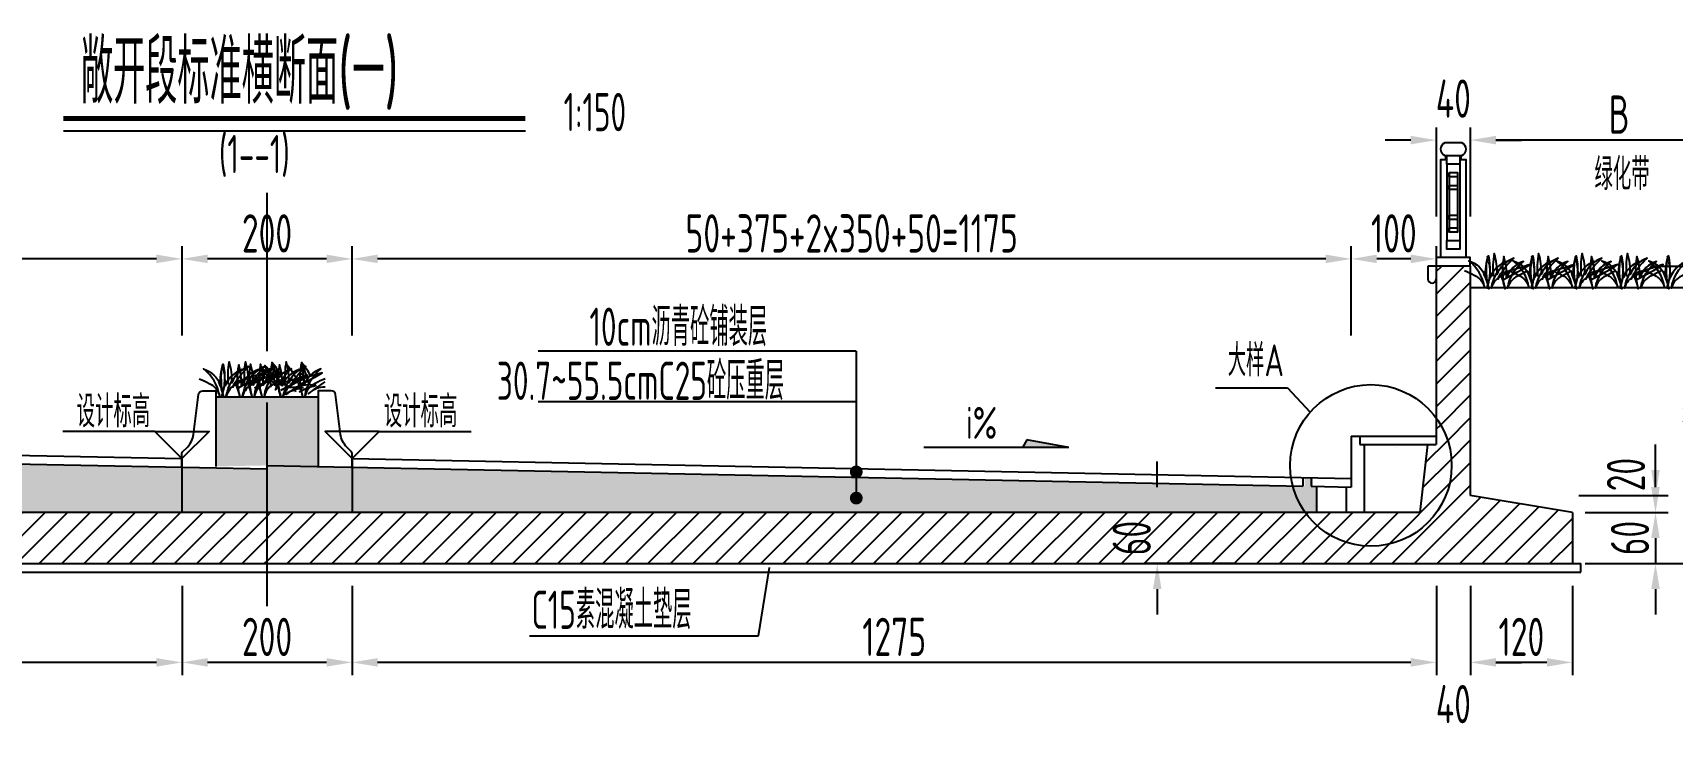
# Model space of a CAD drawing. Header units: millimetres. Extents: x -29538 to 115583, y -232866 to 15404.
# Drawn here: x 1207 to 3135, y 5687 to 6506 of the extents above; entities that cross this region are included whole.
import ezdxf
from ezdxf.enums import TextEntityAlignment as Align

# ---------------------------------------------------------------- set-up
doc = ezdxf.new("R2010")
doc.units = ezdxf.units.MM
doc.header["$LTSCALE"] = 10
doc.header["$MEASUREMENT"] = 0
doc.linetypes.add('ACAD_ISO04W100', pattern=[30, 24, -3, 0, -3])
for name, color, linetype in [('3', 3, 'Continuous'), ('中心线', 3, 'ACAD_ISO04W100'), ('填充', 8, 'Continuous'), ('尺寸', 4, 'Continuous'), ('文字', 7, 'Continuous'), ('标注', 4, 'Continuous'), ('栏杆', 8, 'Continuous'), ('次轮廓线', 7, 'Continuous'), ('轮廓线', 1, 'Continuous')]:
    doc.layers.add(name, color=color, linetype=linetype)
doc.styles.get("Standard").update_dxf_attribs({"font": 'gbenor.shx', "width": 0.75, "bigfont": 'gbcbig.shx'})
doc.dimstyles.new('150', dxfattribs={"dimscale": 15, "dimtxt": 3, "dimasz": 2, "dimexe": 1, "dimexo": 1, "dimgap": 0.5, "dimtad": 1, "dimdec": 1, "dimdsep": 46, "dimtxsty": 'Standard', "dimcen": 0.5, "dimadec": 0, "dimazin": 0, "dimtfac": 1, "dimtdec": 1, "dimtofl": 0, "dimtmove": 2, "dimatfit": 3, "dimfxl": 0, "dimtolj": 1, "dimtzin": 0, "dimarcsym": 0})

# ---------------------------------------------------------------- blocks, each defined once
blk = doc.blocks.new('*D111')
at = {"layer": 'Defpoints', "color": 0}
for p in [(2897.9, 5961.8), (3017.9, 5881.8), (2897.9, 5765.5)]:
    blk.add_point(p, dxfattribs=at)
at = {"layer": '标注', "color": 0, "lineweight": -2}
for p, q in [((2897.9, 5855.5), (2897.9, 5750.5)), ((3017.9, 5855.5), (3017.9, 5750.5)), ((2987.9, 5765.5), (2927.9, 5765.5))]:
    blk.add_line(p, q, dxfattribs=at)
at = {"layer": '标注', "color": 0}
for points in [[(2927.9, 5770.5), (2927.9, 5760.5), (2897.9, 5765.5)], [(2987.9, 5770.5), (2987.9, 5760.5), (3017.9, 5765.5)]]:
    blk.add_solid(points, dxfattribs=at)
at = {"layer": '标注', "color": 0, "insert": (2957.9, 5795.5), "char_height": 45, "attachment_point": 5}
blk.add_mtext('\\A1;120', dxfattribs=at)
blk = doc.blocks.new('*D112')
at = {"layer": 'Defpoints', "color": 0}
for p in [(2857.9, 6021.8), (2897.9, 5961.8), (2857.9, 5765.5)]:
    blk.add_point(p, dxfattribs=at)
at = {"layer": '标注', "color": 0, "lineweight": -2}
for p, q in [((2857.9, 5855.5), (2857.9, 5750.5)), ((2897.9, 5855.5), (2897.9, 5750.5)), ((2827.9, 5765.5), (2797.9, 5765.5)), ((2927.9, 5765.5), (2957.9, 5765.5))]:
    blk.add_line(p, q, dxfattribs=at)
at = {"layer": '标注', "color": 0}
for points in [[(2827.9, 5770.5), (2827.9, 5760.5), (2857.9, 5765.5)], [(2927.9, 5770.5), (2927.9, 5760.5), (2897.9, 5765.5)]]:
    blk.add_solid(points, dxfattribs=at)
at = {"layer": '标注', "color": 0, "insert": (2877.9, 5716.4), "char_height": 45, "attachment_point": 5}
blk.add_mtext('\\A1;40', dxfattribs=at)
blk = doc.blocks.new('*D113')
at = {"layer": 'Defpoints', "color": 0}
for p in [(2857.9, 6021.8), (1582.9, 5941.8), (1582.9, 5765.5)]:
    blk.add_point(p, dxfattribs=at)
at = {"layer": '标注', "color": 0, "lineweight": -2}
for p, q in [((1582.9, 5855.5), (1582.9, 5750.5)), ((2857.9, 5855.5), (2857.9, 5750.5)), ((2827.9, 5765.5), (1612.9, 5765.5))]:
    blk.add_line(p, q, dxfattribs=at)
at = {"layer": '标注', "color": 0}
for points in [[(1612.9, 5770.5), (1612.9, 5760.5), (1582.9, 5765.5)], [(2827.9, 5770.5), (2827.9, 5760.5), (2857.9, 5765.5)]]:
    blk.add_solid(points, dxfattribs=at)
at = {"layer": '标注', "color": 0, "insert": (2220.4, 5795.5), "char_height": 45, "attachment_point": 5}
blk.add_mtext('\\A1;1275', dxfattribs=at)
blk = doc.blocks.new('*D114')
at = {"layer": 'Defpoints', "color": 0}
for p in [(1382.9, 5941.8), (1582.9, 5941.8), (1382.9, 5765.5)]:
    blk.add_point(p, dxfattribs=at)
at = {"layer": '标注', "color": 0, "lineweight": -2}
for p, q in [((1382.9, 5855.5), (1382.9, 5750.5)), ((1582.9, 5855.5), (1582.9, 5750.5)), ((1552.9, 5765.5), (1412.9, 5765.5))]:
    blk.add_line(p, q, dxfattribs=at)
at = {"layer": '标注', "color": 0}
for points in [[(1412.9, 5770.5), (1412.9, 5760.5), (1382.9, 5765.5)], [(1552.9, 5770.5), (1552.9, 5760.5), (1582.9, 5765.5)]]:
    blk.add_solid(points, dxfattribs=at)
at = {"layer": '标注', "color": 0, "insert": (1482.9, 5795.5), "char_height": 45, "attachment_point": 5}
blk.add_mtext('\\A1;200', dxfattribs=at)
blk = doc.blocks.new('*D115')
at = {"layer": 'Defpoints', "color": 0}
for p in [(107.9, 6078.8), (1382.9, 5941.8), (107.9, 5765.5)]:
    blk.add_point(p, dxfattribs=at)
at = {"layer": '标注', "color": 0, "lineweight": -2}
for p, q in [((107.9, 5855.5), (107.9, 5750.5)), ((1382.9, 5855.5), (1382.9, 5750.5)), ((1352.9, 5765.5), (137.9, 5765.5))]:
    blk.add_line(p, q, dxfattribs=at)
at = {"layer": '标注', "color": 0}
for points in [[(137.9, 5770.5), (137.9, 5760.5), (107.9, 5765.5)], [(1352.9, 5770.5), (1352.9, 5760.5), (1382.9, 5765.5)]]:
    blk.add_solid(points, dxfattribs=at)
at = {"layer": '标注', "color": 0, "insert": (745.4, 5795.5), "char_height": 45, "attachment_point": 5}
blk.add_mtext('\\A1;1275', dxfattribs=at)
blk = doc.blocks.new('*D118')
at = {"layer": 'Defpoints', "color": 0}
for p in [(3017.9, 5941.8), (3115.6, 5941.8), (3017.9, 5881.8)]:
    blk.add_point(p, dxfattribs=at)
at = {"layer": '标注', "color": 0, "lineweight": -2}
for p, q in [((3115.6, 5971.8), (3115.6, 6001.8)), ((3032.9, 5941.8), (3130.6, 5941.8)), ((3032.9, 5881.8), (3130.6, 5881.8)), ((3115.6, 5851.8), (3115.6, 5821.8))]:
    blk.add_line(p, q, dxfattribs=at)
at = {"layer": '标注', "color": 0}
for points in [[(3110.6, 5971.8), (3120.6, 5971.8), (3115.6, 5941.8)], [(3110.6, 5851.8), (3120.6, 5851.8), (3115.6, 5881.8)]]:
    blk.add_solid(points, dxfattribs=at)
at = {"layer": '标注', "color": 0, "insert": (3085.6, 5911.8), "char_height": 45, "attachment_point": 5, "rotation": 90}
blk.add_mtext('\\A1;60', dxfattribs=at)
blk = doc.blocks.new('*D119')
at = {"layer": 'Defpoints', "color": 0}
for p in [(2897.9, 5961.8), (3115.6, 5961.8), (3017.9, 5941.8)]:
    blk.add_point(p, dxfattribs=at)
at = {"layer": '标注', "color": 0, "lineweight": -2}
for p, q in [((3115.6, 5991.8), (3115.6, 6021.8)), ((3025.6, 5961.8), (3130.6, 5961.8)), ((3032.9, 5941.8), (3130.6, 5941.8)), ((3115.6, 5911.8), (3115.6, 5881.8))]:
    blk.add_line(p, q, dxfattribs=at)
at = {"layer": '标注', "color": 0}
for points in [[(3110.6, 5991.8), (3120.6, 5991.8), (3115.6, 5961.8)], [(3110.6, 5911.8), (3120.6, 5911.8), (3115.6, 5941.8)]]:
    blk.add_solid(points, dxfattribs=at)
at = {"layer": '标注', "color": 0, "insert": (3080.9, 5986.5), "char_height": 45, "attachment_point": 5, "rotation": 90}
blk.add_mtext('\\A1;20', dxfattribs=at)
blk = doc.blocks.new('*D120')
at = {"color": 0, "lineweight": -2}
for p, q in [((2529.7, 5971.8), (2529.7, 6001.8)), ((2619.7, 5941.8), (2514.7, 5941.8)), ((2619.7, 5881.8), (2514.7, 5881.8)), ((2529.7, 5851.8), (2529.7, 5821.8))]:
    blk.add_line(p, q, dxfattribs=at)
at = {"color": 0}
for points in [[(2524.7, 5971.8), (2534.7, 5971.8), (2529.7, 5941.8)], [(2524.7, 5851.8), (2534.7, 5851.8), (2529.7, 5881.8)]]:
    blk.add_solid(points, dxfattribs=at)
at = {"layer": 'Defpoints', "color": 0}
for p in [(2838.9, 5941.8), (2529.7, 5881.8), (3027.9, 5881.8)]:
    blk.add_point(p, dxfattribs=at)
at = {"color": 0, "insert": (2499.7, 5911.8), "char_height": 45, "attachment_point": 5, "rotation": 90}
blk.add_mtext('\\A1;60', dxfattribs=at)
blk = doc.blocks.new('*D121')
at = {"color": 0, "lineweight": -2}
for p, q in [((2857.9, 6290.1), (2857.9, 6395.1)), ((2897.9, 6290.1), (2897.9, 6395.1)), ((2827.9, 6380.1), (2797.9, 6380.1)), ((2927.9, 6380.1), (2957.9, 6380.1))]:
    blk.add_line(p, q, dxfattribs=at)
at = {"color": 0}
for points in [[(2827.9, 6385.1), (2827.9, 6375.1), (2857.9, 6380.1)], [(2927.9, 6385.1), (2927.9, 6375.1), (2897.9, 6380.1)]]:
    blk.add_solid(points, dxfattribs=at)
at = {"layer": 'Defpoints', "color": 0}
for p in [(2857.9, 6380.1), (2857.9, 6231.8), (2897.9, 6231.8)]:
    blk.add_point(p, dxfattribs=at)
at = {"color": 0, "insert": (2877.9, 6428.9), "char_height": 45, "attachment_point": 5}
blk.add_mtext('\\A1;40', dxfattribs=at)
blk = doc.blocks.new('*D122')
at = {"layer": 'Defpoints', "color": 0}
for p in [(2757.9, 6240.3), (2757.9, 6031.8), (2857.9, 6021.8)]:
    blk.add_point(p, dxfattribs=at)
at = {"layer": '标注', "color": 0, "lineweight": -2}
for p, q in [((2757.9, 6150.3), (2757.9, 6255.3)), ((2857.9, 6150.3), (2857.9, 6255.3)), ((2827.9, 6240.3), (2787.9, 6240.3))]:
    blk.add_line(p, q, dxfattribs=at)
at = {"layer": '标注', "color": 0}
for points in [[(2787.9, 6245.3), (2787.9, 6235.3), (2757.9, 6240.3)], [(2827.9, 6245.3), (2827.9, 6235.3), (2857.9, 6240.3)]]:
    blk.add_solid(points, dxfattribs=at)
at = {"layer": '标注', "color": 0, "insert": (2807.9, 6270.3), "char_height": 45, "attachment_point": 5}
blk.add_mtext('\\A1;100', dxfattribs=at)
blk = doc.blocks.new('*D123')
at = {"layer": 'Defpoints', "color": 0}
for p in [(1582.9, 6240.3), (2757.9, 6031.8), (1582.9, 6005.3)]:
    blk.add_point(p, dxfattribs=at)
at = {"layer": '标注', "color": 0, "lineweight": -2}
for p, q in [((1582.9, 6150.3), (1582.9, 6255.3)), ((2757.9, 6150.3), (2757.9, 6255.3)), ((2727.9, 6240.3), (1612.9, 6240.3))]:
    blk.add_line(p, q, dxfattribs=at)
at = {"layer": '标注', "color": 0}
for points in [[(1612.9, 6245.3), (1612.9, 6235.3), (1582.9, 6240.3)], [(2727.9, 6245.3), (2727.9, 6235.3), (2757.9, 6240.3)]]:
    blk.add_solid(points, dxfattribs=at)
at = {"layer": '标注', "color": 0, "insert": (2170.4, 6270.3), "char_height": 45, "attachment_point": 5}
blk.add_mtext('\\A1;50+375+2x350+50=1175', dxfattribs=at)
blk = doc.blocks.new('*D124')
at = {"layer": 'Defpoints', "color": 0}
for p in [(1382.9, 6240.3), (1382.9, 6005.3), (1582.9, 6005.3)]:
    blk.add_point(p, dxfattribs=at)
at = {"layer": '标注', "color": 0, "lineweight": -2}
for p, q in [((1382.9, 6150.3), (1382.9, 6255.3)), ((1582.9, 6150.3), (1582.9, 6255.3)), ((1552.9, 6240.3), (1412.9, 6240.3))]:
    blk.add_line(p, q, dxfattribs=at)
at = {"layer": '标注', "color": 0}
for points in [[(1412.9, 6245.3), (1412.9, 6235.3), (1382.9, 6240.3)], [(1552.9, 6245.3), (1552.9, 6235.3), (1582.9, 6240.3)]]:
    blk.add_solid(points, dxfattribs=at)
at = {"layer": '标注', "color": 0, "insert": (1482.9, 6270.3), "char_height": 45, "attachment_point": 5}
blk.add_mtext('\\A1;200', dxfattribs=at)
blk = doc.blocks.new('*D126')
at = {"layer": 'Defpoints', "color": 0}
for p in [(207.9, 6240.3), (207.9, 6088.8), (1382.9, 5971.8)]:
    blk.add_point(p, dxfattribs=at)
at = {"layer": '标注', "color": 0, "lineweight": -2}
for p, q in [((207.9, 6150.3), (207.9, 6255.3)), ((1382.9, 6150.3), (1382.9, 6255.3)), ((1352.9, 6240.3), (237.9, 6240.3))]:
    blk.add_line(p, q, dxfattribs=at)
at = {"layer": '标注', "color": 0}
for points in [[(237.9, 6245.3), (237.9, 6235.3), (207.9, 6240.3)], [(1352.9, 6245.3), (1352.9, 6235.3), (1382.9, 6240.3)]]:
    blk.add_solid(points, dxfattribs=at)
at = {"layer": '标注', "color": 0, "insert": (795.4, 6270.3), "char_height": 45, "attachment_point": 5}
blk.add_mtext('\\A1;50+375+2x350+50=1175', dxfattribs=at)
blk = doc.blocks.new('箭头')
at = {"layer": '尺寸'}
blk.add_hatch(color=256, dxfattribs=at).paths.add_polyline_path([(0, 0), (-0.35, 0.6), (-3.63, 0)])
for p, q in [((-3.63, 0), (-0.35, 0.6)), ((-3.63, 0), (7.74, 0)), ((-0.35, 0.6), (0, 0))]:
    blk.add_line(p, q, dxfattribs=at)
blk = doc.blocks.new('*D110')
at = {"color": 0, "lineweight": -2}
for p, q in [((2897.9, 6290.1), (2897.9, 6395.1)), ((3247.9, 6290.1), (3247.9, 6395.1)), ((3217.9, 6380.1), (2927.9, 6380.1))]:
    blk.add_line(p, q, dxfattribs=at)
at = {"color": 0}
for points in [[(2927.9, 6385.1), (2927.9, 6375.1), (2897.9, 6380.1)], [(3217.9, 6385.1), (3217.9, 6375.1), (3247.9, 6380.1)]]:
    blk.add_solid(points, dxfattribs=at)
at = {"layer": 'Defpoints', "color": 0}
for p in [(2897.9, 6380.1), (2897.9, 6231.8), (3247.9, 6206.8)]:
    blk.add_point(p, dxfattribs=at)
at = {"color": 0, "insert": (3072.9, 6410.1), "char_height": 45, "attachment_point": 5}
blk.add_mtext('\\A1;B', dxfattribs=at)
blk = doc.blocks.new('*D106')
at = {"layer": 'Defpoints', "color": 0}
for p in [(2847.9, 6231.8), (3200, 6231.8), (3017.9, 5881.8)]:
    blk.add_point(p, dxfattribs=at)
at = {"layer": '标注', "color": 0, "lineweight": -2}
for p, q in [((3110, 6231.8), (3215, 6231.8)), ((3200, 5911.8), (3200, 6201.8)), ((3110, 5881.8), (3215, 5881.8))]:
    blk.add_line(p, q, dxfattribs=at)
at = {"layer": '标注', "color": 0}
for points in [[(3195, 6201.8), (3205, 6201.8), (3200, 6231.8)], [(3195, 5911.8), (3205, 5911.8), (3200, 5881.8)]]:
    blk.add_solid(points, dxfattribs=at)
at = {"layer": '标注', "color": 0, "insert": (3170, 6056.8), "char_height": 45, "attachment_point": 5, "rotation": 90}
blk.add_mtext('\\A1;H', dxfattribs=at)
blk = doc.blocks.new('栏杆')
at = {"layer": '栏杆'}
blk.add_lwpolyline([(-10, 110), (10, 110, 0.671593), (10, 125), (-10, 125, 0.671593), (-10, 110)], format="xyb", dxfattribs=at)
for points in [[(-7.5, 105), (-15, 105), (-15, -10)], [(-7.5, 105), (-9, 105), (-9, 110), (9, 110), (9, 105), (7.5, 105)], [(-7.5, 100), (-7.5, 10)], [(15, -10), (15, -10), (15, 105), (7.5, 105)], [(7.5, 100), (7.5, 10)], [(-5, 90), (-5, 20)], [(5, 90), (5, 20)]]:
    blk.add_lwpolyline(points, dxfattribs=at)
for points in [[(-7.5, 110), (7.5, 110), (7.5, 100), (-7.5, 100)], [(-5, 90), (5, 90), (5, 85), (-5, 85)], [(-5, 75), (5, 75), (5, 70), (-5, 70)], [(-5, 40), (5, 40), (5, 35), (-5, 35)], [(-5, 25), (5, 25), (5, 20), (-5, 20)], [(-7.5, 10), (7.5, 10), (7.5, 0), (-7.5, 0)]]:
    blk.add_lwpolyline(points, close=True, dxfattribs=at)

msp = doc.modelspace()

# ---------------------------------------------------------------- hatches: boundary and pattern name
at = {"layer": '填充'}
h = msp.add_hatch(dxfattribs=at)
h.set_pattern_fill('ANSI31', color=256, scale=150, style=0)
h.paths.add_polyline_path([(1482.87, 5881.81), (1482.87, 5941.81), (246.49, 5941.81, -0.6399118), (89.84, 6014.09, -0.1896002), (115.29, 6078.81), (107.87, 6078.81), (107.87, 6231.81), (67.87, 6231.81), (62.99, 6231.81, 0.0436362), (57.87, 6224.89), (57.87, 6216.81, 1), (67.87, 6216.81), (67.87, 5961.81), (-52.13, 5941.81), (-52.13, 5881.81)])
h.paths.add_polyline_path([(126.86, 5941.81), (117.87, 6078.81), (115.29, 6078.81, 0.1896002), (89.84, 6014.09, 0.6399118), (246.49, 5941.81)], flags=17)
h = msp.add_hatch(dxfattribs=at)
h.set_pattern_fill('ANSI31', color=256, scale=150, style=0)
h.paths.add_polyline_path([(2875.9, 5997.31, 0.1578684), (2857.87, 6053), (2857.87, 6021.81), (2847.87, 6021.81), (2838.88, 5941.81), (2703.8, 5941.81, 0.7282378)], flags=17)
h.paths.add_polyline_path([(2465.97, 5883.24), (2465.97, 5940.39), (2533.47, 5940.39), (2533.47, 5883.24)], flags=24)
edge = h.paths.add_edge_path()
edge.add_line((2897.87, 5961.81), (2897.87, 6231.81))
edge.add_line((2897.87, 6231.81), (2857.87, 6231.81))
edge.add_line((2857.87, 6231.81), (2857.87, 6053))
edge.add_arc((2780.9, 5997.31), 95, -144.25409, 35.88461, ccw=False)
edge.add_line((2703.8, 5941.81), (1482.87, 5941.81))
edge.add_line((1482.87, 5941.81), (1482.87, 5881.81))
edge.add_line((1482.87, 5881.81), (3017.87, 5881.81))
edge.add_line((3017.87, 5881.81), (3017.87, 5941.81))
edge.add_line((3017.87, 5941.81), (2897.87, 5961.81))
h = msp.add_hatch(dxfattribs=at)
h.set_pattern_fill('AR-SAND', color=256, style=0)
h.set_pattern_definition([(142.5, (2965.737, 6318.8554), (0.0629934, 1.9268238), [0, -1.52, 0, -1.7, 0, -1.625]), (172.5, (2965.737, 6318.8554), (-1.7697767, 2.822146), [0, -0.82, 0, -1.37, 0, -0.525]), (212.5, (2966.967, 6318.8554), (-3.1141419, 0.005659), [0, -0.5, 0, -1.8, 0, -2.35]), (222.5, (2966.967, 6318.8554), (-3.0061266, 0.8776756), [0, -0.25, 0, -1.18, 0, -1.35])])
h.paths.add_polyline_path([(1422.87, 6077.59), (1482.87, 6077.59), (1482.87, 5997.31), (1422.87, 5996.11)])
h.paths.add_polyline_path([(1482.87, 6077.59), (1542.87, 6077.59), (1542.87, 5996.11), (1482.87, 5997.31)])
h = msp.add_hatch(dxfattribs=at)
h.set_pattern_fill('AR-CONC', color=256, scale=5, style=0)
h.set_pattern_definition([(130, (2965.737, 1556.967), (-35.86301, -3.1376), [3.75, -41.25]), (185, (2965.737, 1556.967), (6.93757, 37.6096), [3, -33]), (79.5486, (2962.75, 1556.705), (-28.92547, 34.47198), [3.187, -35.0571]), (133.8158, (2965.737, 1566.967), (-53.36205, -8.27595), [5.625, -61.875]), (83.3644, (2961.29, 1566.277), (-46.73314, 48.7059), [4.7805, -52.58565]), (188.8158, (2965.737, 1566.967), (-46.7331, 48.70593), [4.5, -49.5]), (159, (2960.737, 1564.467), (-29.84535, -20.13094), [3.75, -41.25]), (214, (2960.737, 1564.467), (-12.16577, 36.2575), [3, -33]), (108.5486, (2958.25, 1562.79), (-42.01113, 16.12652), [3.187, -35.0571]), (142.5, (2965.737, 1556.967), (-0.607993, 16.644693), [0, -32.6, 0, -33.5, 0, -33.125]), (172.5, (2965.737, 1556.967), (-13.153477, 19.720586), [0, -19.1, 0, -31.85, 0, -12.625]), (212.5, (2976.887, 1556.967), (-26.691122, -1.127744), [0, -12.5, 0, -39, 0, -51.75]), (222.5, (2981.887, 1556.967), (-29.15931, 5.00525), [0, -16.25, 0, -25.9, 0, -36.75])])
h.paths.add_polyline_path([(1382.87, 5995.31), (1482.87, 5993.31), (1482.87, 5941.81), (1382.87, 5941.81)])
h.paths.add_polyline_path([(279.84, 6014.09, 0.0086413), (279.78, 6017.38), (1382.87, 5995.31), (1382.87, 5941.81), (246.49, 5941.81, 0.2195778)])
h.paths.add_polyline_path([(248.87, 6017.99), (254.87, 6017.87), (254.87, 6027.87), (264.87, 6027.67), (264.87, 6017.67), (279.78, 6017.38, -0.0086413), (279.84, 6014.09, -0.2108359), (248.87, 5943.91)])
h = msp.add_hatch(dxfattribs=at)
h.set_pattern_fill('AR-CONC', color=256, scale=5, style=0)
h.set_pattern_definition([(130, (2965.737, 5412.286), (-35.863, -3.1376), [3.75, -41.25]), (185, (2965.737, 5412.286), (6.9376, 37.6096), [3, -33]), (79.5486, (2962.75, 5412.025), (-28.9255, 34.472), [3.187, -35.0571]), (133.8158, (2965.737, 5422.286), (-53.362, -8.276), [5.625, -61.875]), (83.3644, (2961.29, 5421.596), (-46.7331, 48.7059), [4.7805, -52.5856]), (188.8158, (2965.737, 5422.286), (-46.7331, 48.706), [4.5, -49.5]), (159, (2960.737, 5419.786), (-29.84535, -20.13094), [3.75, -41.25]), (214, (2960.737, 5419.786), (-12.1658, 36.2575), [3, -33]), (108.5486, (2958.25, 5418.11), (-42.0111, 16.1265), [3.187, -35.0571]), (142.5, (2965.737, 5412.286), (-0.60799, 16.64469), [0, -32.6, 0, -33.5, 0, -33.125]), (172.5, (2965.737, 5412.286), (-13.15348, 19.72059), [0, -19.1, 0, -31.85, 0, -12.625]), (212.5, (2976.887, 5412.286), (-26.69112, -1.12774), [0, -12.5, 0, -39, 0, -51.75]), (222.5, (2981.887, 5412.286), (-29.1593, 5.00525), [0, -16.25, 0, -25.9, 0, -36.75])])
h.paths.add_polyline_path([(1582.87, 5941.81), (1582.87, 5995.31), (2702.87, 5972.91), (2702.87, 5982.91), (2712.87, 5982.71), (2712.87, 5972.61), (2717.87, 5972.51), (2717.87, 5941.81)])
h.paths.add_polyline_path([(1582.87, 5995.31), (1582.87, 5941.81), (1482.87, 5941.81), (1482.87, 5997.31)])

# ---------------------------------------------------------------- linework, layer by layer
for p, q in [((1786.63, 6390.55), (1243.48, 6390.55)), ((1542.87, 6077.59), (1422.87, 6077.59)), ((2598.24, 6088.4), (2682.85, 6088.4)), ((2682.85, 6088.4), (2709.39, 6059.86)), ((1351.05, 6037.13), (1242.95, 6037.13)), ((1614.69, 6037.13), (1722.79, 6037.13)), ((2060.88, 5796.58), (2073.69, 5877.1)), ((1791.45, 5796.58), (2060.88, 5796.58))]:
    msp.add_line(p, q)
at = {"ltscale": 100}
for p, q in [((2175.78, 6131.64), (1801.9, 6131.64)), ((2175.78, 6131.64), (2175.78, 5958.82)), ((2175.78, 6072.04), (1801.9, 6072.04))]:
    msp.add_line(p, q, dxfattribs=at)
msp.add_lwpolyline([(1786.63, 6405.55, 6, 6, 0), (1243.48, 6405.55, 0.6, 0.6, 0)], format="xyseb")
msp.add_lwpolyline([(2897.87, 6231.81), (2897.87, 6241.81), (2857.87, 6241.81), (2857.87, 6231.81)])
at = {"const_width": 7.5}
for points in [[(2179.53, 5989.67, -1), (2172.03, 5989.67, -1)], [(2179.53, 5958.82, -1), (2172.03, 5958.82, -1)]]:
    msp.add_lwpolyline(points, format="xyb", close=True, dxfattribs=at)
msp.add_circle((2780.9, 5997.31), 95)
at = {"layer": '3', "color": 9}
for points in [[(2936.84, 6216.02, 0.013375), (2968.19, 6233.55, 0.001492), (2936.45, 6223.81, 0.302407), (2930.55, 6216.56, -0.1063996), (2949.14, 6241.02, 0.2267195), (2929.19, 6221.99, 0.091203), (2926.01, 6246.69, 0.074282), (2924.82, 6219.7)], [(2989, 6216.02, 0.013375), (3020.35, 6233.55, 0.001492), (2988.6, 6223.81, 0.302407), (2982.71, 6216.56, -0.1063996), (3001.3, 6241.02, 0.2267195), (2981.35, 6221.99, 0.091203), (2978.17, 6246.69, 0.074282), (2976.97, 6219.7)], [(3040.15, 6216.02, 0.013375), (3071.5, 6233.55, 0.001492), (3039.75, 6223.81, 0.302407), (3033.86, 6216.56, -0.1063996), (3052.45, 6241.02, 0.2267195), (3032.5, 6221.99, 0.091203), (3029.32, 6246.69, 0.074282), (3028.12, 6219.7)], [(3093.44, 6216.02, 0.013375), (3124.79, 6233.55, 0.001492), (3093.04, 6223.81, 0.302407), (3087.15, 6216.56, -0.1063996), (3105.74, 6241.02, 0.2267195), (3085.79, 6221.99, 0.091203), (3082.61, 6246.69, 0.074282), (3081.42, 6219.7)], [(2890.86, 6226.64, -0.0394978), (2902.56, 6220.97, -0.232087), (2914.53, 6206.81, 0.1911867), (2895.94, 6238.19, -0.2267195), (2915.89, 6219.16, -0.091203), (2919.07, 6243.86, -0.1239074), (2917.57, 6206.02, -0.0624947), (2923.37, 6223.95)], [(2946.26, 6225.81, 0.0394978), (2934.56, 6220.14, 0.232087), (2922.59, 6205.98, -0.1911867), (2941.18, 6237.36, 0.2267195), (2921.23, 6218.33, 0.091203), (2918.05, 6243.02, 0.1239074), (2919.55, 6205.19, 0.0624947), (2913.75, 6223.11)], [(2965.43, 6225.81, 0.0394978), (2953.73, 6220.14, 0.232087), (2941.76, 6205.98, -0.1911867), (2960.35, 6237.36, 0.2267195), (2940.4, 6218.33, 0.091203), (2937.22, 6243.02, 0.1239074), (2938.71, 6205.19, 0.0624947), (2932.92, 6223.11)], [(2943.01, 6226.64, -0.0394978), (2954.72, 6220.97, -0.232087), (2966.69, 6206.81, 0.1911867), (2948.1, 6238.19, -0.2267195), (2968.05, 6219.16, -0.091203), (2971.22, 6243.86, -0.1239074), (2969.73, 6206.02, -0.0624947), (2975.53, 6223.95)], [(2998.42, 6225.81, 0.0394978), (2986.72, 6220.14, 0.232087), (2974.75, 6205.98, -0.1911867), (2993.34, 6237.36, 0.2267195), (2973.39, 6218.33, 0.091203), (2970.21, 6243.02, 0.1239074), (2971.7, 6205.19, 0.0624947), (2965.91, 6223.11)], [(3017.59, 6225.81, 0.0394978), (3005.88, 6220.14, 0.232087), (2993.92, 6205.98, -0.1911867), (3012.51, 6237.36, 0.2267195), (2992.55, 6218.33, 0.091203), (2989.38, 6243.02, 0.1239074), (2990.87, 6205.19, 0.0624947), (2985.08, 6223.11)], [(2994.16, 6226.64, -0.0394978), (3005.87, 6220.97, -0.232087), (3017.84, 6206.81, 0.1911867), (2999.24, 6238.19, -0.2267195), (3019.2, 6219.16, -0.091203), (3022.37, 6243.86, -0.1239074), (3020.88, 6206.02, -0.0624947), (3026.68, 6223.95)], [(3049.57, 6225.81, 0.0394978), (3037.87, 6220.14, 0.232087), (3025.9, 6205.98, -0.1911867), (3044.49, 6237.36, 0.2267195), (3024.54, 6218.33, 0.091203), (3021.36, 6243.02, 0.1239074), (3022.85, 6205.19, 0.0624947), (3017.06, 6223.11)], [(3068.74, 6225.81, 0.0394978), (3057.03, 6220.14, 0.232087), (3045.06, 6205.98, -0.1911867), (3063.66, 6237.36, 0.2267195), (3043.7, 6218.33, 0.091203), (3040.53, 6243.02, 0.1239074), (3042.02, 6205.19, 0.0624947), (3036.23, 6223.11)], [(3047.45, 6226.64, -0.0394978), (3059.16, 6220.97, -0.232087), (3071.13, 6206.81, 0.1911867), (3052.54, 6238.19, -0.2267195), (3072.49, 6219.16, -0.091203), (3075.66, 6243.86, -0.1239074), (3074.17, 6206.02, -0.0624947), (3079.97, 6223.95)], [(3102.86, 6225.81, 0.0394978), (3091.16, 6220.14, 0.232087), (3079.19, 6205.98, -0.1911867), (3097.78, 6237.36, 0.2267195), (3077.83, 6218.33, 0.091203), (3074.65, 6243.02, 0.1239074), (3076.15, 6205.19, 0.0624947), (3070.35, 6223.11)], [(3122.03, 6225.81, 0.0394978), (3110.32, 6220.14, 0.232087), (3098.36, 6205.98, -0.1911867), (3116.95, 6237.36, 0.2267195), (3097, 6218.33, 0.091203), (3093.82, 6243.02, 0.1239074), (3095.31, 6205.19, 0.0624947), (3089.52, 6223.11)], [(3102.56, 6226.64, -0.0394978), (3114.27, 6220.97, -0.232087), (3126.24, 6206.81, 0.1911867), (3107.64, 6238.19, -0.2267195), (3127.6, 6219.16, -0.091203), (3130.77, 6243.86, -0.1239074), (3129.28, 6206.02, -0.0624947), (3135.07, 6223.95)], [(3157.97, 6225.81, 0.0394978), (3146.26, 6220.14, 0.232087), (3134.3, 6205.98, -0.1911867), (3152.89, 6237.36, 0.2267195), (3132.93, 6218.33, 0.091203), (3129.76, 6243.02, 0.1239074), (3131.25, 6205.19, 0.0624947), (3125.46, 6223.11)], [(1403.17, 6099.3, -0.0394978), (1414.87, 6093.63, -0.232087), (1426.84, 6079.47, 0.1911867), (1408.25, 6110.85, -0.2267195), (1428.2, 6091.82, -0.091203), (1431.38, 6116.51, -0.1239074), (1429.89, 6078.68, -0.0624947), (1435.68, 6096.6)], [(1458.58, 6098.46, 0.0394978), (1446.87, 6092.79, 0.232087), (1434.9, 6078.63, -0.1911867), (1453.5, 6110.01, 0.2267195), (1433.54, 6090.98, 0.091203), (1430.37, 6115.68, 0.1239074), (1431.86, 6077.84, 0.0624947), (1426.06, 6095.76)], [(1449.16, 6088.68, 0.013375), (1480.5, 6106.2, 0.001492), (1448.76, 6096.46, 0.302407), (1442.86, 6089.21, -0.1063996), (1461.46, 6113.68, 0.2267195), (1441.5, 6094.65, 0.091203), (1438.33, 6119.34, 0.074282), (1437.13, 6092.36)], [(1477.74, 6098.46, 0.0394978), (1466.04, 6092.79, 0.232087), (1454.07, 6078.63, -0.1911867), (1472.66, 6110.01, 0.2267195), (1452.71, 6090.98, 0.091203), (1449.53, 6115.68, 0.1239074), (1451.03, 6077.84, 0.0624947), (1445.23, 6095.76)], [(1468.32, 6088.68, 0.013375), (1499.67, 6106.2, 0.001492), (1467.93, 6096.46, 0.302407), (1462.03, 6089.21, -0.1063996), (1480.62, 6113.68, 0.2267195), (1460.67, 6094.65, 0.091203), (1457.5, 6119.34, 0.074282), (1456.3, 6092.36)], [(1491.71, 6099.3, 0.0394978), (1480, 6093.63, 0.232087), (1468.03, 6079.47, -0.1911867), (1486.63, 6110.85, 0.2267195), (1466.67, 6091.82, 0.091203), (1463.5, 6116.51, 0.1239074), (1464.99, 6078.68, 0.0624947), (1459.2, 6096.6)], [(1503.45, 6099.3, 0.0394978), (1491.74, 6093.63, 0.232087), (1479.77, 6079.47, -0.1911867), (1498.37, 6110.85, 0.2267195), (1478.41, 6091.82, 0.091203), (1475.24, 6116.51, 0.1239074), (1476.73, 6078.68, 0.0624947), (1470.94, 6096.6)], [(1491.79, 6098.56, 0.0656242), (1480.47, 6114.77, -0.0063244), (1482.79, 6108.87, -0.0063244)], [(1499.18, 6085.85, 0.013375), (1530.52, 6103.37, 0.001492), (1498.78, 6093.63, 0.302407), (1492.88, 6086.38, -0.1063996), (1511.48, 6110.85, 0.2267195), (1491.52, 6091.82, 0.091203), (1488.35, 6116.51, 0.074282), (1487.15, 6089.52)], [(1504.09, 6091.37, 0.1130591), (1488.43, 6118.44, 0.0330136), (1499.36, 6091.42, 0.0330136)], [(1525.68, 6098.46, 0.0394978), (1513.98, 6092.79, 0.232087), (1502.01, 6078.63, -0.1911867), (1520.6, 6110.01, 0.2267195), (1500.65, 6090.98, 0.091203), (1497.47, 6115.68, 0.1239074), (1498.97, 6077.84, 0.0624947), (1493.17, 6095.76)], [(1516.26, 6088.68, 0.013375), (1547.61, 6106.2, 0.001492), (1515.87, 6096.46, 0.302407), (1509.97, 6089.21, -0.1063996), (1528.56, 6113.68, 0.2267195), (1508.61, 6094.65, 0.091203), (1505.44, 6119.34, 0.074282), (1504.24, 6092.36)], [(1517.5, 6099.4, 0.0656242), (1506.17, 6115.6, -0.0063244), (1508.49, 6109.7, -0.0063244)], [(1551.39, 6099.3, 0.0394978), (1539.68, 6093.63, 0.232087), (1527.71, 6079.47, -0.1911867), (1546.31, 6110.85, 0.2267195), (1526.35, 6091.82, 0.091203), (1523.18, 6116.51, 0.1239074), (1524.67, 6078.68, 0.0624947), (1518.88, 6096.6)], [(1534.58, 6102.23, 0.0656242), (1523.26, 6118.44, -0.0063244), (1525.58, 6112.53, -0.0063244)], [(1526.01, 6111.38, -0.0112436), (1529.71, 6100.73)], [(1499.37, 6091.96, 0.2245474), (1477.32, 6110.28, 0.0120292), (1495.1, 6089.11)], [(1485.7, 6096.69, 0.0794345), (1478.54, 6102.87, 0.0794345)], [(1483.22, 6107.71, -0.0112436), (1486.92, 6097.07)], [(1501.29, 6105.31, 0.0551464), (1495.06, 6107.45, -0.0175385), (1498.96, 6103.22)], [(1525.68, 6088.59, 0.2088897), (1505.88, 6080.67, -0.0309304), (1525.68, 6094.67)], [(1528.49, 6100.36, 0.0794345), (1521.33, 6106.54, 0.0794345)], [(1526.12, 6091.44, 0.0226272), (1524.6, 6093.12, 0.0226272)], [(1525.02, 6093.35, -0.0066718), (1526.08, 6091.44)], [(1530.99, 6096.64, -0.0048651), (1532.36, 6091.95, -0.0048651)], [(1533.49, 6091.94, 0.0444766), (1531.12, 6096.71)], [(1551.39, 6089.43, 0.2088897), (1531.59, 6081.5, -0.0309304), (1551.39, 6095.51)], [(1503.77, 6080.94, -0.0931805), (1523.04, 6088.42, 0.1501755), (1499.19, 6085.74, 0.1501755)], [(1515.51, 6086.22, -0.0048651), (1516.2, 6083.88, -0.0048651)], [(1516.76, 6083.87, 0.0444766), (1515.58, 6086.25)], [(1520.85, 6083.77, -0.0931805), (1540.13, 6091.25, 0.1501755), (1516.28, 6088.57, 0.1501755)]]:
    msp.add_lwpolyline(points, format="xyb", dxfattribs=at)
at = {"layer": 'Defpoints', "color": 9}
for p, q in [((1382.87, 6005.31), (1382.87, 5941.81)), ((1582.87, 6005.31), (1582.87, 5941.81))]:
    msp.add_line(p, q, dxfattribs=at)
at = {"layer": '中心线'}
msp.add_line((1482.87, 5831.49), (1482.87, 6317.96), dxfattribs=at)
at = {"layer": '次轮廓线'}
for p, q in [((207.87, 6028.81), (1382.87, 6005.31)), ((264.87, 6017.67), (1482.87, 5993.31)), ((2757.87, 6031.81), (2757.87, 5971.71)), ((2757.87, 6031.81), (2857.87, 6031.81)), ((2767.87, 6031.81), (2767.87, 6021.81)), ((2767.87, 6021.81), (2857.87, 6021.81)), ((2772.87, 6021.81), (2772.87, 5941.81)), ((1482.87, 5997.31), (2700.87, 5972.95)), ((1582.87, 6005.31), (2757.87, 5981.81)), ((2700.87, 5982.91), (2700.87, 5972.95)), ((2710.87, 5982.71), (2710.87, 5972.75)), ((2710.87, 5972.75), (2757.87, 5971.81)), ((2716.87, 5972.63), (2716.87, 5941.81)), ((2751.87, 5971.93), (2751.87, 5941.81)), ((3027.87, 5871.81), (3027.87, 5881.81)), ((-62.13, 5871.81), (3027.87, 5871.81))]:
    msp.add_line(p, q, dxfattribs=at)
at = {"layer": '次轮廓线', "ltscale": 100}
for points in [[(1382.87, 5995.31), (1382.87, 6011.58, -0.1989124), (1383.6, 6013.35), (1389.18, 6018.93, 0.1667819), (1396.45, 6033.8), (1402.32, 6080.74, -0.3782425), (1407.28, 6085.12), (1422.87, 6085.12), (1422.87, 5996.11)], [(1582.87, 5995.31), (1582.87, 6011.58, 0.1989124), (1582.14, 6013.35), (1576.56, 6018.93, -0.1667819), (1569.28, 6033.8), (1563.42, 6080.74, 0.3782425), (1558.45, 6085.12), (1542.87, 6085.12), (1542.87, 5996.11)]]:
    msp.add_lwpolyline(points, format="xyb", dxfattribs=at)
at = {"layer": '次轮廓线'}
for points in [[(1351.05, 6037.13), (1414.69, 6037.13), (1382.87, 6005.31)], [(1614.69, 6037.13), (1551.05, 6037.13), (1582.87, 6005.31)]]:
    msp.add_lwpolyline(points, close=True, dxfattribs=at)
at = {"layer": '轮廓线'}
for p, q in [((2897.87, 6231.81), (2847.87, 6231.81)), ((2847.87, 6231.81), (2847.87, 6216.81)), ((2857.87, 6231.81), (2857.87, 6021.81)), ((2897.87, 6231.81), (2897.87, 5961.81)), ((2897.87, 6206.81), (3722.87, 6206.81)), ((2838.88, 5941.81), (2847.87, 6021.81)), ((3017.87, 5941.81), (2897.87, 5961.81)), ((2838.88, 5941.81), (126.86, 5941.81)), ((3017.87, 5941.81), (3017.87, 5881.81)), ((-62.13, 5881.81), (3027.87, 5881.81))]:
    msp.add_line(p, q, dxfattribs=at)
msp.add_arc((2852.87, 6216.81), 5, 180, 0, dxfattribs=at)

# ---------------------------------------------------------------- block references
msp.add_blockref('栏杆', (2877.87, 6251.81))
at = {"layer": '尺寸', "xscale": -15, "yscale": 15, "zscale": 15}
msp.add_blockref('箭头', (2371.17, 6018.37), dxfattribs=at)

# ---------------------------------------------------------------- texts
at = {"width": 0.8}
msp.add_text('绿化带', height=37.5, dxfattribs=at).set_placement((3076.29, 6340.04), align=Align.MIDDLE_CENTER)
at = {"layer": '文字', "width": 0.7}
for s, height, p in [('敞开段标准横断面(一)', 75, (1264.09, 6423.05)), ('1:150', 45, (1831.63, 6390.55)), ('(1--1)', 45, (1426.26, 6341.14)), ('10cm沥青砼铺装层', 45, (1862.04, 6137.96)), ('30.7~55.5cmC25砼压重层', 45, (1753.11, 6074.36)), ('C15素混凝土垫层', 45, (1793.8, 5804.93))]:
    msp.add_text(s, height=height, dxfattribs=at).set_placement(p)
at = {"layer": '文字', "width": 0.8}
for s, p in [('大样A', (2645.69, 6120.98)), ('设计标高', (1302.26, 6060.76)), ('设计标高', (1663.47, 6060.76)), ('i%%%', (2323.01, 6047.33))]:
    msp.add_text(s, height=37.5, dxfattribs=at).set_placement(p, align=Align.MIDDLE_CENTER)

# ---------------------------------------------------------------- dimensions: what is measured, and where the dimension line sits
for base, p1, p2, angle, picture, middle in [((2857.87, 6380.13), (2897.87, 6231.81), (2857.87, 6231.81), 180, '*D121', (2877.87, 6428.88)), ((2529.72, 5881.81), (2838.88, 5941.81), (3027.87, 5881.81), 90, '*D120', (2499.72, 5911.81))]:
    dim = msp.add_linear_dim(base=base, p1=p1, p2=p2, angle=angle, dimstyle='150')
    dim.commit()
    dim.dimension.update_dxf_attribs({"geometry": picture, "text_midpoint": middle})
dim = msp.add_linear_dim(base=(2897.87, 6380.13), p1=(3247.87, 6206.81), p2=(2897.87, 6231.81), angle=180, text='B', dimstyle='150')
dim.commit()
dim.dimension.update_dxf_attribs({"geometry": '*D110', "text_midpoint": (3072.87, 6410.13)})
at = {"layer": '标注'}
for base, p1, p2, angle, text, picture, middle in [((207.87, 6240.26), (1382.87, 5971.77), (207.87, 6088.81), 180, '50+375+2x350+50=<>', '*D126', (795.37, 6270.26)), ((1582.87, 6240.26), (2757.87, 6031.81), (1582.87, 6005.31), 180, '50+375+2x350+50=<>', '*D123', (2170.37, 6270.26)), ((3200.02, 6231.81), (3017.87, 5881.81), (2847.87, 6231.81), 90, 'H', '*D106', (3170.02, 6056.81))]:
    dim = msp.add_linear_dim(base=base, p1=p1, p2=p2, angle=angle, text=text, dimstyle='150', dxfattribs=at)
    dim.commit()
    dim.dimension.update_dxf_attribs({"geometry": picture, "text_midpoint": middle})
for base, p1, p2, angle, picture, middle in [((1382.87, 6240.26), (1582.87, 6005.31), (1382.87, 6005.31), 180, '*D124', (1482.87, 6270.26)), ((2757.87, 6240.26), (2857.87, 6021.81), (2757.87, 6031.81), 180, '*D122', (2807.87, 6270.26)), ((107.87, 5765.5), (1382.87, 5941.81), (107.87, 6078.81), 180, '*D115', (745.37, 5795.5)), ((1582.87, 5765.5), (2857.87, 6021.81), (1582.87, 5941.81), 180, '*D113', (2220.37, 5795.5)), ((3115.59, 5941.81), (3017.87, 5881.81), (3017.87, 5941.81), 90, '*D118', (3085.59, 5911.81)), ((2897.87, 5765.5), (3017.87, 5881.81), (2897.87, 5961.81), 180, '*D111', (2957.87, 5795.5)), ((1382.87, 5765.5), (1582.87, 5941.81), (1382.87, 5941.81), 180, '*D114', (1482.87, 5795.5))]:
    dim = msp.add_linear_dim(base=base, p1=p1, p2=p2, angle=angle, dimstyle='150', dxfattribs=at)
    dim.commit()
    dim.dimension.update_dxf_attribs({"geometry": picture, "text_midpoint": middle})
for base, p1, p2, angle, picture, middle in [((2857.87, 5765.5), (2897.87, 5961.81), (2857.87, 6021.81), 180, '*D112', (2877.87, 5716.38)), ((3115.59, 5961.81), (3017.87, 5941.81), (2897.87, 5961.81), 90, '*D119', (3080.94, 5986.49))]:
    dim = msp.add_linear_dim(base=base, p1=p1, p2=p2, angle=angle, dimstyle='150', dxfattribs=at)
    dim.commit()
    dim.dimension.update_dxf_attribs({"geometry": picture, "text_midpoint": middle, "dimtype": 160})

doc.saveas('drawing.dxf')
